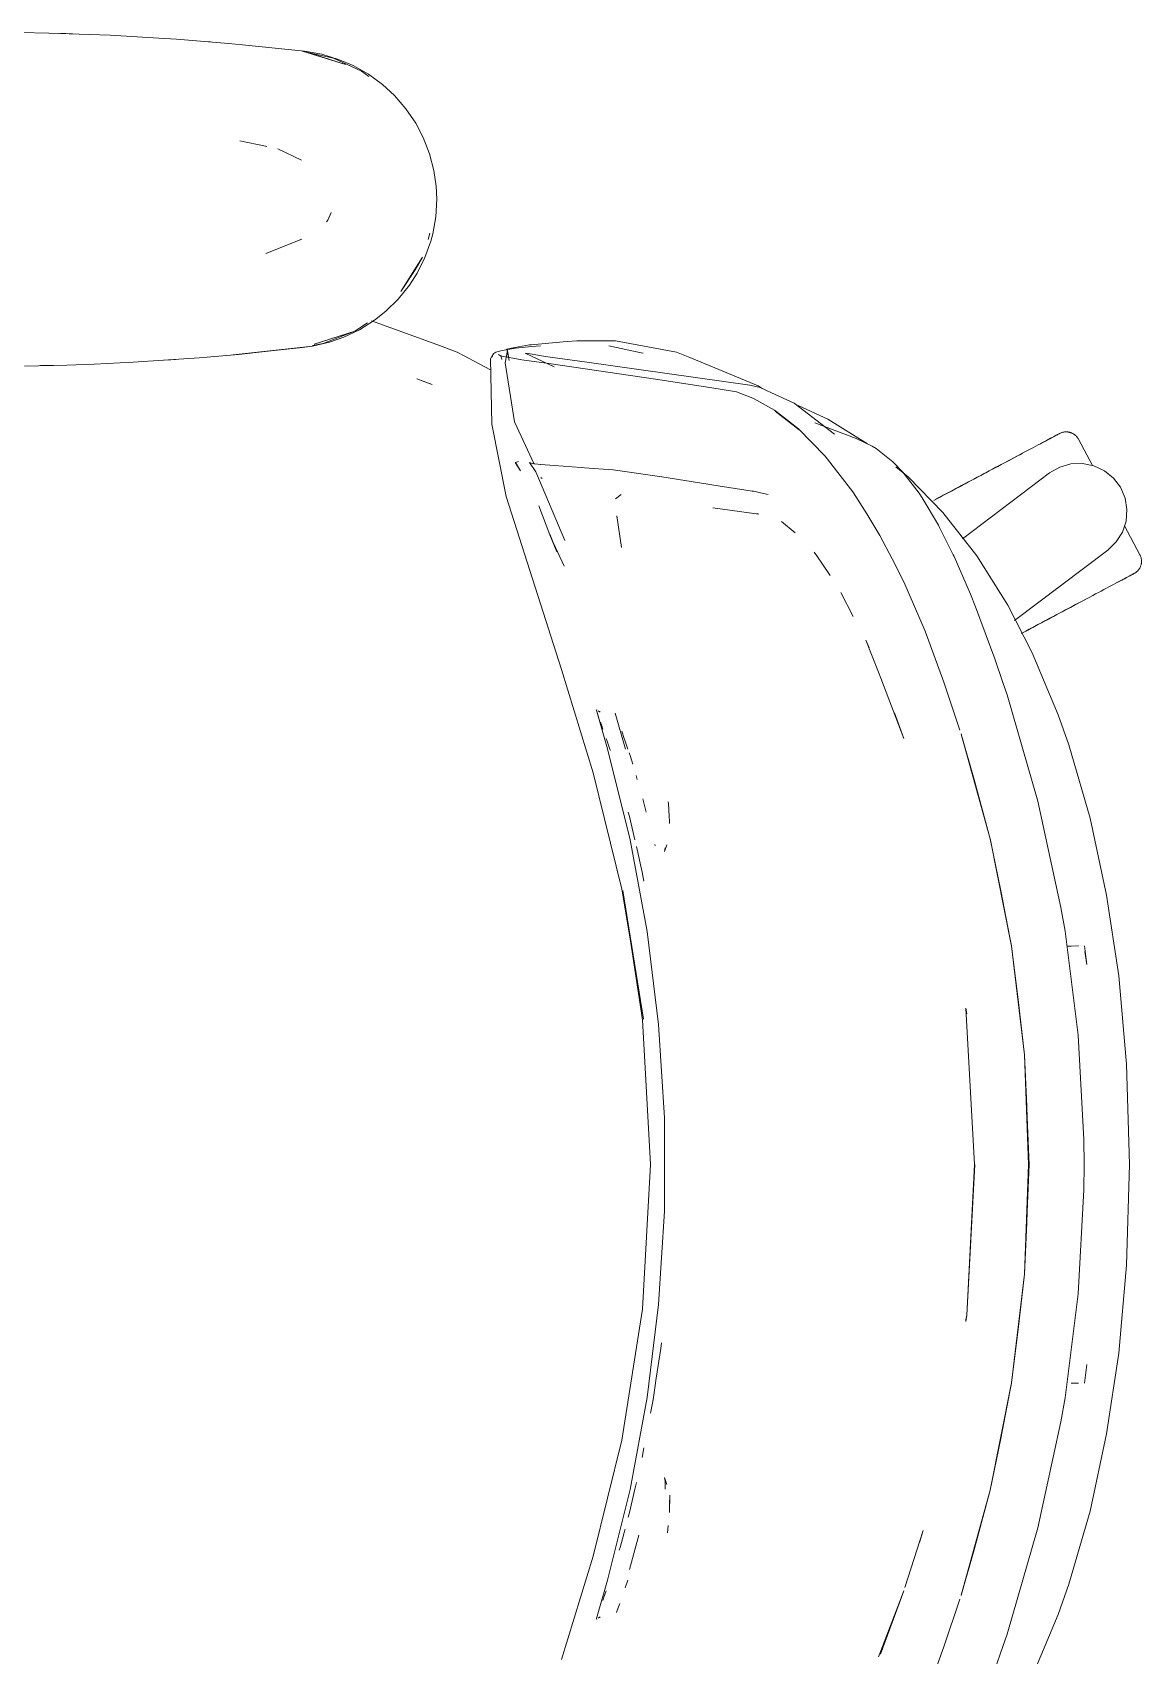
# Model space of a CAD drawing. Header units: millimetres. Extents: x 155920 to 295199, y -4084 to 97293.
# Drawn here: x 223595.9 to 223917.3, y 33033.5 to 33504.3 of the extents above; entities that cross this region are included whole.
import ezdxf

# ---------------------------------------------------------------- set-up
doc = ezdxf.new("R2010")
doc.units = ezdxf.units.MM
doc.header["$MEASUREMENT"] = 0
doc.layers.add('G-IMPT', color=8, linetype='CONTINUOUS', lineweight=9)
doc.layers.add('I-FURN', color=8, linetype='CONTINUOUS', lineweight=9)

msp = doc.modelspace()

# ---------------------------------------------------------------- linework, layer by layer
at = {"layer": 'G-IMPT'}
for p, q in [((223592.16, 33504.26), (223600.58, 33504.09)), ((223612.34, 33503.71), (223600.58, 33504.09)), ((223605.52, 33503.96), (223604.02, 33503.97)), ((223607.45, 33503.85), (223605.52, 33503.96)), ((223612.34, 33503.71), (223618.36, 33503.45)), ((223632.5, 33502.64), (223618.36, 33503.45)), ((223637.59, 33502.32), (223632.5, 33502.64)), ((223637.59, 33502.32), (223652.65, 33501.07)), ((223645.77, 33501.67), (223647.45, 33501.5)), ((223652.65, 33501.07), (223656.78, 33500.72)), ((223656.78, 33500.72), (223674.7, 33498.82)), ((223674.19, 33498.82), (223686.65, 33494.99)), ((223674.19, 33498.82), (223677.5, 33497.9)), ((223674.7, 33498.82), (223679.75, 33497.92)), ((223683.16, 33496.77), (223674.75, 33498.69)), ((223686.65, 33494.99), (223677.5, 33497.9)), ((223684.61, 33496.46), (223679.75, 33497.92)), ((223683.16, 33496.77), (223691.22, 33493.04)), ((223688.85, 33494.65), (223684.61, 33496.46)), ((223688.85, 33494.65), (223693.29, 33492.13)), ((223693.33, 33491.44), (223691.22, 33493.04)), ((223697.37, 33489.14), (223693.29, 33492.13)), ((223697.37, 33489.14), (223700.81, 33485.97)), ((223704.13, 33482.14), (223700.81, 33485.97)), ((223706.96, 33477.97), (223704.13, 33482.14)), ((223706.96, 33477.97), (223709.15, 33473.81)), ((223655.99, 33472.85), (223663.42, 33471.28)), ((223709.15, 33473.81), (223710.99, 33469.09)), ((223663.84, 33471.16), (223663.42, 33471.28)), ((223673.82, 33467.24), (223667.04, 33470.51)), ((223712.25, 33464.23), (223710.99, 33469.09)), ((223712.25, 33464.23), (223712.89, 33459.71)), ((223713.07, 33455.87), (223712.89, 33459.71)), ((223713.07, 33455.87), (223712.77, 33450.83)), ((223681.44, 33449.82), (223681.14, 33449.37)), ((223682.45, 33452.04), (223681.44, 33449.82)), ((223712.77, 33450.83), (223711.89, 33445.88)), ((223663.49, 33440.15), (223673.91, 33444.29)), ((223709.62, 33438.98), (223711.33, 33443.75)), ((223710.53, 33444.19), (223711.1, 33446.06)), ((223711.89, 33445.88), (223711.33, 33443.75)), ((223663.49, 33440.15), (223663.84, 33440.22)), ((223708.97, 33439.07), (223702.65, 33429.12)), ((223708.97, 33439.07), (223706.81, 33435.4)), ((223709.62, 33438.98), (223707.37, 33434.47)), ((223706.81, 33435.4), (223702.65, 33429.12)), ((223707.37, 33434.47), (223705.11, 33430.92)), ((223701.92, 33426.94), (223705.11, 33430.92)), ((223701.92, 33426.94), (223698.31, 33423.39)), ((223689.36, 33417.65), (223692.94, 33420.07)), ((223690.68, 33418.04), (223695.01, 33420.77)), ((223694.11, 33420.65), (223713.05, 33413.71)), ((223698.31, 33423.39), (223695.01, 33420.77)), ((223689.36, 33417.65), (223677.5, 33413.83)), ((223686.65, 33416.75), (223677.5, 33413.83)), ((223680.14, 33414.04), (223689.36, 33417.65)), ((223686.1, 33415.85), (223681.97, 33414.4)), ((223690.68, 33418.04), (223686.1, 33415.85)), ((223689.36, 33417.65), (223686.65, 33416.75)), ((223655.57, 33410.9), (223644.17, 33409.91)), ((223677.01, 33413.25), (223654.05, 33410.79)), ((223654.05, 33410.79), (223674.19, 33412.92)), ((223677.01, 33413.25), (223655.57, 33410.9)), ((223677.01, 33413.25), (223674.19, 33412.92)), ((223677.01, 33413.25), (223681.97, 33414.4)), ((223677.08, 33413.46), (223680.14, 33414.04)), ((223713.05, 33413.71), (223719.02, 33411.52)), ((223720.78, 33410.6), (223719.02, 33411.52)), ((223728.68, 33406.45), (223720.78, 33410.6)), ((223728.62, 33409.64), (223729.23, 33410.68)), ((223729.1, 33410.05), (223729.23, 33410.68)), ((223729.1, 33410.05), (223729.2, 33410.6)), ((223729.23, 33410.68), (223729.2, 33410.6)), ((223729.6, 33411.17), (223729.23, 33410.68)), ((223730.14, 33411.49), (223729.6, 33411.17)), ((223730.14, 33411.49), (223732, 33412.04)), ((223731.49, 33410.45), (223730.99, 33410.85)), ((223732.09, 33410.29), (223730.99, 33410.85)), ((223735.28, 33412.58), (223732, 33412.04)), ((223733.61, 33411.98), (223732.92, 33408.4)), ((223735.69, 33412.84), (223733.37, 33412.39)), ((223734.09, 33409.11), (223733.37, 33412.39)), ((223734.09, 33409.11), (223733.61, 33411.98)), ((223735.28, 33412.58), (223735.89, 33412.66)), ((223739.94, 33413.65), (223735.69, 33412.84)), ((223735.89, 33412.66), (223740.58, 33413.17)), ((223738.7, 33411.26), (223747.11, 33407.27)), ((223738.7, 33411.26), (223739.57, 33411.11)), ((223744.59, 33410.28), (223739.57, 33411.11)), ((223740.41, 33413.69), (223739.94, 33413.65)), ((223740.41, 33413.69), (223749.74, 33414.5)), ((223740.58, 33413.17), (223743.17, 33413.39)), ((223749.74, 33414.5), (223753.69, 33414.84)), ((223757.86, 33414.84), (223753.69, 33414.84)), ((223764.83, 33414.81), (223757.86, 33414.84)), ((223762.97, 33413.4), (223772.27, 33411.36)), ((223764.83, 33414.81), (223782.53, 33411.57)), ((223772.27, 33411.36), (223772.85, 33411.2)), ((223782.53, 33411.57), (223786.38, 33409.98)), ((223593.52, 33407.49), (223605.83, 33407.79)), ((223600.3, 33407.63), (223598.22, 33407.63)), ((223601.96, 33407.71), (223600.3, 33407.63)), ((223613.71, 33408.08), (223605.83, 33407.79)), ((223613.71, 33408.08), (223625.01, 33408.62)), ((223633.88, 33409.18), (223625.01, 33408.62)), ((223633.88, 33409.18), (223644.17, 33409.91)), ((223635.93, 33409.32), (223634.02, 33409.23)), ((223635.93, 33409.32), (223637.34, 33409.45)), ((223729, 33390.66), (223728.62, 33409.64)), ((223732.09, 33410.29), (223731.47, 33410.46)), ((223731.47, 33410.46), (223737.73, 33409.35)), ((223731.49, 33410.45), (223731.81, 33409.91)), ((223731.89, 33409.41), (223731.81, 33409.91)), ((223735.63, 33391.36), (223732.92, 33408.4)), ((223737.73, 33409.35), (223745.59, 33408.24)), ((223744.59, 33410.28), (223745.89, 33410.06)), ((223745.59, 33408.24), (223776.46, 33403.68)), ((223756.55, 33408.62), (223745.89, 33410.06)), ((223756.55, 33408.62), (223803.77, 33401.95)), ((223789.75, 33408.59), (223786.38, 33409.98)), ((223806.2, 33401.79), (223789.75, 33408.59)), ((223711.75, 33402.11), (223707.28, 33403.75)), ((223707.28, 33403.75), (223711.16, 33402.37)), ((223711.75, 33402.11), (223711.16, 33402.37)), ((223776.46, 33403.68), (223792.23, 33401.29)), ((223799.9, 33399.99), (223792.23, 33401.29)), ((223803.77, 33401.95), (223806.76, 33401.3)), ((223807.37, 33401.02), (223806.2, 33401.79)), ((223810.12, 33399.74), (223806.76, 33401.3)), ((223799.9, 33399.99), (223804.69, 33398.23)), ((223805.11, 33398.02), (223804.69, 33398.23)), ((223810.95, 33394.73), (223805.11, 33398.02)), ((223810.12, 33399.74), (223816.65, 33396.7)), ((223828.35, 33387.76), (223816.65, 33396.7)), ((223810.95, 33394.73), (223817.91, 33389.31)), ((223818.12, 33389.01), (223811.17, 33394.41)), ((223811.17, 33394.41), (223814.55, 33391.82)), ((223818.12, 33389.01), (223814.55, 33391.82)), ((223817.83, 33396.03), (223826.46, 33392.05)), ((223826.46, 33392.05), (223837.91, 33384.92)), ((223729, 33390.66), (223733.2, 33369.7)), ((223735.63, 33391.36), (223741.25, 33379.01)), ((223825.65, 33381.41), (223817.91, 33389.31)), ((223822.69, 33390.99), (223834.6, 33386.48)), ((223836.83, 33385.41), (223834.6, 33386.48)), ((223839.27, 33384.23), (223836.83, 33385.41)), ((223840.4, 33383.62), (223839.27, 33384.23)), ((223840.4, 33383.62), (223845.27, 33379.75)), ((223735.78, 33379.53), (223735.84, 33379.55)), ((223735.78, 33379.53), (223737.36, 33377.07)), ((223736.71, 33379.83), (223735.84, 33379.55)), ((223737.36, 33377.07), (223735.84, 33379.55)), ((223735.84, 33379.55), (223737.33, 33377.08)), ((223740.7, 33379.24), (223739.98, 33379.52)), ((223739.98, 33379.52), (223741.74, 33376.86)), ((223740.7, 33379.24), (223740.71, 33379.23)), ((223743.09, 33378.94), (223740.71, 33379.23)), ((223743.09, 33378.94), (223743.18, 33378.93)), ((223747.05, 33378.64), (223743.18, 33378.93)), ((223754.91, 33378.07), (223747.05, 33378.64)), ((223755.9, 33378), (223754.91, 33378.07)), ((223764.14, 33377.38), (223755.9, 33378)), ((223825.65, 33381.41), (223833.67, 33370.98)), ((223845.27, 33379.75), (223848.16, 33376.73)), ((223849.83, 33375.31), (223846.16, 33378.31)), ((223741.74, 33376.86), (223750.18, 33356.88)), ((223743.19, 33375.14), (223743.63, 33374.87)), ((223764.14, 33377.38), (223764.22, 33377.37)), ((223778.29, 33375.34), (223764.22, 33377.37)), ((223778.29, 33375.34), (223791.65, 33373.23)), ((223791.65, 33373.23), (223792.16, 33373.15)), ((223792.77, 33373.05), (223792.16, 33373.15)), ((223792.77, 33373.05), (223804.49, 33371.25)), ((223848.16, 33376.73), (223852.88, 33370.6)), ((223849.83, 33375.31), (223859.79, 33365.02)), ((223749.19, 33319.46), (223733.2, 33369.7)), ((223764.88, 33368.99), (223766.52, 33370.27)), ((223804.49, 33371.25), (223804.96, 33371.18)), ((223806.94, 33370.75), (223804.96, 33371.18)), ((223809.11, 33370.29), (223806.94, 33370.75)), ((223833.84, 33370.72), (223833.67, 33370.98)), ((223837.72, 33364.62), (223833.84, 33370.72)), ((223852.88, 33370.6), (223853.74, 33369.31)), ((223858.47, 33361.31), (223853.74, 33369.31)), ((223745.88, 33358.51), (223742.62, 33366.98)), ((223765.23, 33364.05), (223766.63, 33354.88)), ((223765.23, 33364.05), (223765.28, 33363.7)), ((223793.07, 33366.37), (223806.42, 33364.59)), ((223806.42, 33364.59), (223805.95, 33364.74)), ((223837.72, 33364.62), (223841.49, 33358.39)), ((223869.59, 33352.42), (223859.79, 33365.02)), ((223747.9, 33353.61), (223745.87, 33358.72)), ((223745.87, 33358.72), (223747.9, 33353.6)), ((223816.92, 33359.09), (223813.01, 33362.43)), ((223858.78, 33360.71), (223858.47, 33361.31)), ((223858.78, 33360.71), (223862.78, 33352.7)), ((223745.88, 33358.51), (223747.9, 33353.61)), ((223746.9, 33356.14), (223749.95, 33349.42)), ((223845.06, 33351.6), (223841.49, 33358.39)), ((223823.19, 33352.46), (223822.44, 33353.56)), ((223823.19, 33352.46), (223826.69, 33347.33)), ((223845.06, 33351.6), (223848.44, 33344.88)), ((223863, 33352.26), (223862.78, 33352.7)), ((223863, 33352.26), (223867.77, 33341.3)), ((223878.57, 33338.12), (223869.59, 33352.42)), ((223826.69, 33347.33), (223827.08, 33346.75)), ((223854.62, 33330.65), (223848.44, 33344.88)), ((223830.22, 33341.85), (223833.76, 33334.88)), ((223867.77, 33341.3), (223869.25, 33337.62)), ((223874.85, 33322.55), (223869.25, 33337.62)), ((223885.66, 33324.34), (223878.57, 33338.12)), ((223860.08, 33315.77), (223854.62, 33330.65)), ((223841.11, 33318.69), (223837.39, 33328.02)), ((223837.39, 33328.02), (223838.39, 33325.77)), ((223874.85, 33322.55), (223877.19, 33315.73)), ((223893.18, 33306.37), (223885.66, 33324.34)), ((223758.37, 33289.48), (223749.19, 33319.46)), ((223841.78, 33316.96), (223841.11, 33318.69)), ((223848.49, 33299.52), (223841.78, 33316.96)), ((223860.08, 33315.77), (223864.73, 33301.91)), ((223878.39, 33312.12), (223877.19, 33315.73)), ((223878.39, 33312.12), (223887.33, 33281.29)), ((223759.33, 33307.66), (223759.47, 33307.9)), ((223762.6, 33296.44), (223759.33, 33307.66)), ((223762.6, 33296.44), (223759.49, 33307.26)), ((223759.54, 33306.97), (223759.49, 33307.26)), ((223762.6, 33296.44), (223759.54, 33306.97)), ((223760.42, 33307.12), (223759.81, 33307.5)), ((223760.42, 33307.12), (223760.21, 33307.27)), ((223848.49, 33299.52), (223845.77, 33306.95)), ((223760.87, 33303.18), (223760.48, 33304.25)), ((223761.22, 33302.21), (223760.87, 33303.18)), ((223767.79, 33296.43), (223764.76, 33306.86)), ((223893.18, 33306.37), (223896.25, 33297.64)), ((223762.21, 33299.46), (223762.5, 33298.66)), ((223763.23, 33296.43), (223762.5, 33298.66)), ((223766.67, 33301.61), (223767.43, 33299.45)), ((223767.69, 33298.73), (223767.43, 33299.45)), ((223767.69, 33298.73), (223768.46, 33296.43)), ((223868.82, 33287.6), (223865.04, 33300.77)), ((223873.47, 33270.36), (223865.04, 33300.77)), ((223873.47, 33270.36), (223865.09, 33300.85)), ((223896.25, 33297.64), (223902.43, 33276.39)), ((223769.15, 33270.12), (223762.6, 33296.44)), ((223763.23, 33296.43), (223763.38, 33295.98)), ((223768.84, 33295.29), (223769.08, 33294.51)), ((223769.08, 33294.51), (223769.87, 33292.02)), ((223758.37, 33289.48), (223766.69, 33255.8)), ((223770.86, 33288.72), (223771.19, 33287.6)), ((223868.82, 33287.6), (223873.47, 33270.36)), ((223772.77, 33281.93), (223773.77, 33278.07)), ((223772.77, 33281.93), (223773.16, 33280.41)), ((223780.19, 33280.58), (223780.16, 33281.06)), ((223780.47, 33276.87), (223780.19, 33280.58)), ((223894, 33250.5), (223887.33, 33281.29)), ((223768.92, 33276.85), (223768.58, 33278.14)), ((223770.47, 33270.1), (223768.92, 33276.85)), ((223780.47, 33276.87), (223780.57, 33275.5)), ((223780.57, 33274.8), (223780.57, 33275.5)), ((223902.43, 33276.39), (223907.24, 33254.03)), ((223769.15, 33270.12), (223774.08, 33243.45)), ((223879.65, 33239.23), (223873.43, 33270.47)), ((223873.43, 33270.47), (223879.64, 33239.31)), ((223873.47, 33270.36), (223876.55, 33255.33)), ((223772.63, 33260.71), (223770.92, 33268.13)), ((223776.37, 33268.31), (223776.23, 33268.72)), ((223779.04, 33266.71), (223779.72, 33268.66)), ((223779.04, 33266.71), (223779.25, 33267.76)), ((223773.1, 33258.07), (223772.63, 33260.71)), ((223766.69, 33255.8), (223772.94, 33218.06)), ((223772.68, 33217.89), (223766.95, 33255.42)), ((223772.94, 33218.06), (223766.95, 33255.42)), ((223879.65, 33239.23), (223876.55, 33255.33)), ((223895.18, 33243.58), (223894, 33250.5)), ((223910.73, 33230.61), (223907.24, 33254.03)), ((223774.08, 33243.45), (223777.38, 33216.53)), ((223899, 33213.41), (223895.18, 33243.58)), ((223883.47, 33207.72), (223879.64, 33239.31)), ((223881.59, 33223.75), (223879.65, 33239.23)), ((223883.43, 33207.68), (223879.65, 33239.23)), ((223895.73, 33239.23), (223896.98, 33239.27)), ((223899.07, 33239.34), (223896.98, 33239.27)), ((223899.07, 33239.34), (223898.96, 33239.34)), ((223900.83, 33239.31), (223901.48, 33233.9)), ((223900.91, 33237.67), (223901.48, 33233.9)), ((223912.99, 33205.04), (223910.73, 33230.61)), ((223881.59, 33223.75), (223883.43, 33207.68)), ((223772.68, 33217.89), (223775.04, 33175.9)), ((223866.43, 33221.18), (223866.47, 33220.93)), ((223868.98, 33175.9), (223866.47, 33221.24)), ((223866.47, 33221.24), (223866.7, 33219.63)), ((223866.7, 33219.63), (223866.47, 33220.93)), ((223779.03, 33189.46), (223777.38, 33216.53)), ((223900.61, 33183.21), (223899, 33213.41)), ((223883.43, 33207.68), (223884.11, 33192.78)), ((223883.43, 33207.68), (223884.57, 33175.9)), ((223884.8, 33175.9), (223883.47, 33207.72)), ((223913.84, 33175.9), (223912.99, 33205.04)), ((223779.03, 33162.34), (223779.03, 33189.46)), ((223884.11, 33192.78), (223884.57, 33175.9)), ((223900.61, 33183.21), (223900.71, 33175.9)), ((223772.68, 33133.91), (223775.04, 33175.9)), ((223869.03, 33175.9), (223866.7, 33132.17)), ((223868.98, 33175.9), (223866.7, 33132.17)), ((223883.43, 33144.12), (223884.57, 33175.9)), ((223883.47, 33144.08), (223884.8, 33175.9)), ((223884.11, 33159.02), (223884.57, 33175.9)), ((223900.61, 33168.59), (223900.71, 33175.9)), ((223912.99, 33146.76), (223913.84, 33175.9)), ((223900.61, 33168.59), (223899, 33138.38)), ((223779.03, 33162.34), (223777.38, 33135.27)), ((223884.11, 33159.02), (223883.43, 33144.12)), ((223883.47, 33144.08), (223879.64, 33112.49)), ((223883.43, 33144.12), (223879.65, 33112.57)), ((223883.43, 33144.12), (223881.59, 33128.04)), ((223910.73, 33121.19), (223912.99, 33146.76)), ((223899, 33138.38), (223895.18, 33108.21)), ((223766.69, 33096), (223772.68, 33133.91)), ((223774.08, 33108.35), (223777.38, 33135.27)), ((223866.43, 33130.62), (223866.47, 33130.87)), ((223866.7, 33132.17), (223866.44, 33130.39)), ((223866.7, 33132.17), (223866.47, 33130.87)), ((223879.65, 33112.57), (223881.59, 33128.04)), ((223778, 33122.5), (223778.18, 33124.16)), ((223776.7, 33113.98), (223778, 33122.5)), ((223907.24, 33097.77), (223910.73, 33121.19)), ((223776.7, 33113.98), (223775.85, 33108.35)), ((223900.83, 33112.48), (223901.48, 33117.9)), ((223873.47, 33081.44), (223879.65, 33112.57)), ((223873.47, 33081.44), (223879.64, 33112.49)), ((223879.65, 33112.57), (223876.55, 33096.46)), ((223896.98, 33112.53), (223899.07, 33112.45)), ((223899.07, 33112.45), (223898.96, 33112.45)), ((223769.15, 33081.68), (223774.08, 33108.35)), ((223775.05, 33103.82), (223775.6, 33106.72)), ((223775.85, 33108.35), (223775.6, 33106.72)), ((223895.18, 33108.21), (223894, 33101.29)), ((223887.33, 33070.5), (223894, 33101.29)), ((223766.69, 33096), (223758.37, 33062.31)), ((223873.47, 33081.44), (223876.55, 33096.46)), ((223902.43, 33075.4), (223907.24, 33097.77)), ((223773.12, 33093.72), (223772.59, 33090.9)), ((223769.15, 33081.68), (223762.6, 33055.36)), ((223768.92, 33074.94), (223770.47, 33081.7)), ((223770.92, 33083.67), (223770.47, 33081.7)), ((223779.25, 33084.04), (223779.04, 33085.09)), ((223779.04, 33085.09), (223779.72, 33083.14)), ((223779.25, 33084.04), (223779.28, 33081.73)), ((223779.3, 33081.87), (223779.28, 33081.73)), ((223873.47, 33081.44), (223865.04, 33051.03)), ((223873.47, 33081.44), (223865.09, 33050.94)), ((223868.82, 33064.19), (223873.47, 33081.44)), ((223780.58, 33080.03), (223780.49, 33074.97)), ((223780.49, 33074.97), (223780.57, 33077.25)), ((223780.58, 33080.03), (223780.57, 33077.25)), ((223768.92, 33074.94), (223768.58, 33073.65)), ((223896.25, 33054.16), (223902.43, 33075.4)), ((223767.3, 33068.79), (223766.18, 33064.79)), ((223767.3, 33068.79), (223767.62, 33069.93)), ((223767.62, 33069.93), (223767.66, 33070.1)), ((223768.89, 33058.46), (223771.68, 33068.45)), ((223780.17, 33071.18), (223779.96, 33069.09)), ((223854.02, 33069.76), (223848.77, 33053.27)), ((223854.02, 33069.76), (223852.95, 33066.32)), ((223887.33, 33070.5), (223878.39, 33039.68)), ((223749.19, 33032.34), (223758.37, 33062.31)), ((223766.18, 33064.79), (223765.98, 33064.1)), ((223868.82, 33064.19), (223865.04, 33051.03)), ((223762.6, 33055.36), (223759.53, 33044.93)), ((223768.44, 33055.37), (223767.72, 33053.16)), ((223896.25, 33054.16), (223893.18, 33045.43)), ((223761.44, 33050.16), (223761.2, 33049.5)), ((223761.44, 33050.16), (223762.19, 33052.26)), ((223765.73, 33047.61), (223766.1, 33048.62)), ((223848.49, 33052.28), (223841.67, 33033.88)), ((223848.49, 33052.28), (223841.78, 33034.83)), ((223864.73, 33049.89), (223860.08, 33036.03)), ((223759.33, 33044.14), (223759.39, 33044.37)), ((223759.42, 33043.91), (223759.33, 33044.14)), ((223759.39, 33044.37), (223759.46, 33044.66)), ((223759.46, 33044.66), (223759.53, 33044.93)), ((223760.42, 33044.68), (223759.81, 33044.29)), ((223760.42, 33044.68), (223760.21, 33044.53)), ((223765.73, 33047.61), (223765.12, 33045.95)), ((223893.18, 33045.43), (223885.66, 33027.45)), ((223878.39, 33039.68), (223877.19, 33036.07)), ((223841.78, 33034.83), (223841.11, 33033.11)), ((223854.62, 33021.15), (223860.08, 33036.03)), ((223874.78, 33029.14), (223877.19, 33036.07))]:
    msp.add_line(p, q, dxfattribs=at)
at = {"layer": 'I-FURN'}
for p, q in [((223891.41, 33386.77), (223891.81, 33386.98)), ((223892, 33387.09), (223891.63, 33386.89)), ((223891.81, 33386.98), (223892.16, 33387.17)), ((223892.34, 33387.27), (223892, 33387.09)), ((223892.16, 33387.17), (223892.48, 33387.34)), ((223892.64, 33387.42), (223892.34, 33387.27)), ((223892.48, 33387.34), (223892.76, 33387.49)), ((223892.89, 33387.56), (223892.64, 33387.42)), ((223892.76, 33387.49), (223893, 33387.62)), ((223893.11, 33387.68), (223892.89, 33387.56)), ((223893, 33387.62), (223893.2, 33387.72)), ((223893.29, 33387.77), (223893.11, 33387.68)), ((223893.2, 33387.72), (223893.36, 33387.81)), ((223893.43, 33387.85), (223893.29, 33387.77)), ((223893.36, 33387.81), (223893.49, 33387.88)), ((223893.53, 33387.9), (223893.43, 33387.85)), ((223893.49, 33387.88), (223893.57, 33387.92)), ((223893.6, 33387.93), (223893.53, 33387.9)), ((223893.57, 33387.92), (223893.61, 33387.94)), ((223893.62, 33387.94), (223893.6, 33387.93)), ((223893.61, 33387.94), (223893.62, 33387.94)), ((223893.62, 33387.94), (223893.76, 33388.02)), ((223893.76, 33388.02), (223893.91, 33388.08)), ((223893.91, 33388.08), (223894.05, 33388.15)), ((223894.05, 33388.15), (223894.21, 33388.2)), ((223894.21, 33388.2), (223894.36, 33388.25)), ((223894.36, 33388.25), (223894.52, 33388.29)), ((223894.52, 33388.29), (223894.67, 33388.33)), ((223894.67, 33388.33), (223894.83, 33388.36)), ((223894.83, 33388.36), (223894.99, 33388.38)), ((223894.99, 33388.38), (223895.15, 33388.4)), ((223895.15, 33388.4), (223895.31, 33388.41)), ((223895.31, 33388.41), (223895.47, 33388.42)), ((223895.47, 33388.42), (223895.63, 33388.41)), ((223895.63, 33388.41), (223895.79, 33388.41)), ((223895.79, 33388.41), (223895.96, 33388.39)), ((223895.96, 33388.39), (223896.11, 33388.37)), ((223896.11, 33388.37), (223896.27, 33388.34)), ((223896.27, 33388.34), (223896.43, 33388.31)), ((223896.43, 33388.31), (223896.59, 33388.27)), ((223896.59, 33388.27), (223896.74, 33388.22)), ((223896.74, 33388.22), (223896.89, 33388.17)), ((223896.89, 33388.17), (223897.04, 33388.11)), ((223897.04, 33388.11), (223897.19, 33388.05)), ((223897.19, 33388.05), (223897.34, 33387.98)), ((223897.34, 33387.98), (223897.48, 33387.9)), ((223897.48, 33387.9), (223897.62, 33387.82)), ((223897.62, 33387.82), (223897.75, 33387.73)), ((223897.75, 33387.73), (223897.89, 33387.64)), ((223897.89, 33387.64), (223898.01, 33387.54)), ((223898.01, 33387.54), (223898.14, 33387.44)), ((223898.14, 33387.44), (223898.26, 33387.33)), ((223898.26, 33387.33), (223898.37, 33387.22)), ((223898.37, 33387.22), (223898.48, 33387.1)), ((223898.48, 33387.1), (223898.59, 33386.98)), ((223898.59, 33386.98), (223898.69, 33386.86)), ((223883.71, 33382.68), (223882.89, 33382.24)), ((223884.49, 33383.09), (223883.71, 33382.68)), ((223885.26, 33383.5), (223884.49, 33383.09)), ((223885.99, 33383.89), (223885.26, 33383.5)), ((223886.7, 33384.27), (223885.99, 33383.89)), ((223887.38, 33384.63), (223886.7, 33384.27)), ((223888.02, 33384.97), (223887.38, 33384.63)), ((223888.64, 33385.3), (223888.02, 33384.97)), ((223889.22, 33385.61), (223888.64, 33385.3)), ((223888.91, 33385.44), (223889.48, 33385.75)), ((223889.78, 33385.9), (223889.22, 33385.61)), ((223889.48, 33385.75), (223890.02, 33386.03)), ((223890.29, 33386.18), (223889.78, 33385.9)), ((223890.02, 33386.03), (223890.52, 33386.3)), ((223890.77, 33386.43), (223890.29, 33386.18)), ((223890.52, 33386.3), (223890.98, 33386.55)), ((223891.22, 33386.67), (223890.77, 33386.43)), ((223890.98, 33386.55), (223891.41, 33386.77)), ((223891.63, 33386.89), (223891.22, 33386.67)), ((223898.69, 33386.86), (223898.79, 33386.73)), ((223898.79, 33386.73), (223898.88, 33386.59)), ((223898.88, 33386.59), (223898.97, 33386.46)), ((223898.97, 33386.46), (223899.05, 33386.32)), ((223899.05, 33386.32), (223899.07, 33386.28)), ((223903.1, 33378.7), (223899.07, 33386.28)), ((223873.21, 33377.09), (223874.19, 33377.62)), ((223874.72, 33377.9), (223873.74, 33377.38)), ((223874.19, 33377.62), (223875.16, 33378.13)), ((223875.69, 33378.41), (223874.72, 33377.9)), ((223875.16, 33378.13), (223876.13, 33378.65)), ((223876.64, 33378.92), (223875.69, 33378.41)), ((223876.13, 33378.65), (223877.08, 33379.15)), ((223877.59, 33379.42), (223876.64, 33378.92)), ((223877.08, 33379.15), (223878.02, 33379.65)), ((223878.52, 33379.92), (223877.59, 33379.42)), ((223878.02, 33379.65), (223878.94, 33380.14)), ((223879.43, 33380.4), (223878.52, 33379.92)), ((223878.94, 33380.14), (223879.84, 33380.62)), ((223880.33, 33380.88), (223879.43, 33380.4)), ((223879.84, 33380.62), (223880.73, 33381.09)), ((223881.2, 33381.34), (223880.33, 33380.88)), ((223880.73, 33381.09), (223881.6, 33381.56)), ((223882.06, 33381.8), (223881.2, 33381.34)), ((223881.6, 33381.56), (223882.45, 33382.01)), ((223882.89, 33382.24), (223882.06, 33381.8)), ((223890.72, 33376.5), (223893.64, 33378.19)), ((223893.64, 33378.19), (223896.88, 33379.13)), ((223896.88, 33379.13), (223900.25, 33379.27)), ((223900.25, 33379.27), (223903.56, 33378.6)), ((223903.56, 33378.6), (223906.6, 33377.16)), ((223864.21, 33372.31), (223865.2, 33372.84)), ((223865.74, 33373.12), (223864.74, 33372.59)), ((223865.2, 33372.84), (223866.2, 33373.37)), ((223865.41, 33357.42), (223890.72, 33376.5)), ((223866.74, 33373.65), (223865.74, 33373.12)), ((223866.2, 33373.37), (223867.2, 33373.9)), ((223867.74, 33374.19), (223866.74, 33373.65)), ((223867.2, 33373.9), (223868.21, 33374.43)), ((223868.75, 33374.72), (223867.74, 33374.19)), ((223868.21, 33374.43), (223869.21, 33374.97)), ((223869.75, 33375.26), (223868.75, 33374.72)), ((223869.21, 33374.97), (223870.22, 33375.5)), ((223870.76, 33375.79), (223869.75, 33375.26)), ((223870.22, 33375.5), (223871.22, 33376.04)), ((223871.76, 33376.32), (223870.76, 33375.79)), ((223871.22, 33376.04), (223872.21, 33376.57)), ((223872.75, 33376.85), (223871.76, 33376.32)), ((223872.21, 33376.57), (223873.21, 33377.09)), ((223873.74, 33377.38), (223872.75, 33376.85)), ((223906.6, 33377.16), (223909.22, 33375.03)), ((223909.22, 33375.03), (223911.25, 33372.34)), ((223858.02, 33369.02), (223857.11, 33368.54)), ((223857.53, 33368.76), (223858.44, 33369.24)), ((223858.94, 33369.51), (223858.02, 33369.02)), ((223858.44, 33369.24), (223859.37, 33369.74)), ((223859.88, 33370.01), (223858.94, 33369.51)), ((223859.37, 33369.74), (223860.31, 33370.24)), ((223860.83, 33370.51), (223859.88, 33370.01)), ((223860.31, 33370.24), (223861.27, 33370.75)), ((223861.79, 33371.02), (223860.83, 33370.51)), ((223861.27, 33370.75), (223862.24, 33371.26)), ((223862.77, 33371.54), (223861.79, 33371.02)), ((223862.24, 33371.26), (223863.22, 33371.78)), ((223863.75, 33372.07), (223862.77, 33371.54)), ((223863.22, 33371.78), (223864.21, 33372.31)), ((223864.74, 33372.59), (223863.75, 33372.07)), ((223911.25, 33372.34), (223912.58, 33369.23)), ((223912.58, 33369.23), (223913.12, 33365.91)), ((223913.12, 33365.91), (223912.86, 33362.54)), ((223911.79, 33359.34), (223909.99, 33356.49)), ((223912.86, 33362.54), (223911.79, 33359.34)), ((223916.88, 33352.78), (223912.41, 33361.19)), ((223907.56, 33354.15), (223880.5, 33333.75)), ((223909.99, 33356.49), (223907.56, 33354.15)), ((223916.88, 33352.78), (223916.95, 33352.64)), ((223916.95, 33352.64), (223917.02, 33352.49)), ((223917.04, 33349.35), (223916.98, 33349.2)), ((223917.02, 33352.49), (223917.08, 33352.34)), ((223917.1, 33349.5), (223917.04, 33349.35)), ((223917.08, 33352.34), (223917.13, 33352.19)), ((223917.16, 33349.65), (223917.1, 33349.5)), ((223917.13, 33352.19), (223917.18, 33352.03)), ((223917.2, 33349.81), (223917.16, 33349.65)), ((223917.18, 33352.03), (223917.23, 33351.88)), ((223917.24, 33349.96), (223917.2, 33349.81)), ((223917.23, 33351.88), (223917.26, 33351.72)), ((223917.28, 33350.12), (223917.24, 33349.96)), ((223917.26, 33351.72), (223917.29, 33351.56)), ((223917.3, 33350.28), (223917.28, 33350.12)), ((223917.29, 33351.56), (223917.32, 33351.4)), ((223917.32, 33350.44), (223917.3, 33350.28)), ((223917.32, 33351.4), (223917.33, 33351.24)), ((223917.34, 33350.6), (223917.32, 33350.44)), ((223917.33, 33351.24), (223917.34, 33351.08)), ((223917.34, 33351.08), (223917.35, 33350.92)), ((223917.35, 33350.76), (223917.34, 33350.6)), ((223917.35, 33350.92), (223917.35, 33350.76)), ((223909.91, 33344.51), (223910.51, 33344.83)), ((223910.82, 33344.99), (223910.24, 33344.68)), ((223910.51, 33344.83), (223911.08, 33345.13)), ((223911.37, 33345.29), (223910.82, 33344.99)), ((223911.08, 33345.13), (223911.61, 33345.42)), ((223911.89, 33345.56), (223911.37, 33345.29)), ((223911.61, 33345.42), (223912.11, 33345.68)), ((223912.37, 33345.82), (223911.89, 33345.56)), ((223912.11, 33345.68), (223912.58, 33345.93)), ((223912.82, 33346.06), (223912.37, 33345.82)), ((223912.58, 33345.93), (223913.01, 33346.16)), ((223913.23, 33346.27), (223912.82, 33346.06)), ((223913.01, 33346.16), (223913.4, 33346.37)), ((223913.6, 33346.47), (223913.23, 33346.27)), ((223913.4, 33346.37), (223913.76, 33346.56)), ((223913.93, 33346.65), (223913.6, 33346.47)), ((223913.76, 33346.56), (223914.08, 33346.73)), ((223914.23, 33346.81), (223913.93, 33346.65)), ((223914.08, 33346.73), (223914.36, 33346.87)), ((223914.49, 33346.95), (223914.23, 33346.81)), ((223914.36, 33346.87), (223914.6, 33347)), ((223914.71, 33347.06), (223914.49, 33346.95)), ((223914.6, 33347), (223914.8, 33347.11)), ((223914.89, 33347.16), (223914.71, 33347.06)), ((223914.8, 33347.11), (223914.96, 33347.2)), ((223915.03, 33347.23), (223914.89, 33347.16)), ((223914.96, 33347.2), (223915.08, 33347.26)), ((223915.13, 33347.29), (223915.03, 33347.23)), ((223915.08, 33347.26), (223915.16, 33347.3)), ((223915.19, 33347.32), (223915.13, 33347.29)), ((223915.16, 33347.3), (223915.21, 33347.33)), ((223915.21, 33347.33), (223915.19, 33347.32)), ((223915.25, 33347.35), (223915.21, 33347.33)), ((223915.21, 33347.33), (223915.21, 33347.33)), ((223915.39, 33347.43), (223915.25, 33347.35)), ((223915.53, 33347.52), (223915.39, 33347.43)), ((223915.66, 33347.61), (223915.53, 33347.52)), ((223915.79, 33347.7), (223915.66, 33347.61)), ((223915.91, 33347.8), (223915.79, 33347.7)), ((223916.03, 33347.91), (223915.91, 33347.8)), ((223916.15, 33348.02), (223916.03, 33347.91)), ((223916.26, 33348.14), (223916.15, 33348.02)), ((223916.37, 33348.26), (223916.26, 33348.14)), ((223916.47, 33348.38), (223916.37, 33348.26)), ((223916.57, 33348.51), (223916.47, 33348.38)), ((223916.66, 33348.64), (223916.57, 33348.51)), ((223916.75, 33348.78), (223916.66, 33348.64)), ((223916.83, 33348.92), (223916.75, 33348.78)), ((223916.91, 33349.06), (223916.83, 33348.92)), ((223916.98, 33349.2), (223916.91, 33349.06)), ((223900.53, 33339.53), (223901.44, 33340.01)), ((223901.44, 33340.01), (223902.33, 33340.48)), ((223902.33, 33340.48), (223903.2, 33340.94)), ((223903.2, 33340.94), (223904.04, 33341.39)), ((223904.04, 33341.39), (223904.87, 33341.83)), ((223904.87, 33341.83), (223905.67, 33342.25)), ((223905.67, 33342.25), (223906.44, 33342.67)), ((223906.44, 33342.67), (223907.19, 33343.07)), ((223907.19, 33343.07), (223907.92, 33343.45)), ((223907.92, 33343.45), (223908.61, 33343.82)), ((223908.61, 33343.82), (223909.27, 33344.17)), ((223909.27, 33344.17), (223909.91, 33344.51)), ((223892.35, 33335.18), (223891.35, 33334.64)), ((223891.81, 33334.89), (223892.81, 33335.42)), ((223893.35, 33335.71), (223892.35, 33335.18)), ((223892.81, 33335.42), (223893.81, 33335.95)), ((223894.35, 33336.24), (223893.35, 33335.71)), ((223893.81, 33335.95), (223894.8, 33336.48)), ((223895.33, 33336.76), (223894.35, 33336.24)), ((223894.8, 33336.48), (223895.78, 33337)), ((223896.31, 33337.28), (223895.33, 33336.76)), ((223895.78, 33337), (223896.76, 33337.52)), ((223897.28, 33337.8), (223896.31, 33337.28)), ((223896.76, 33337.52), (223897.72, 33338.03)), ((223898.24, 33338.3), (223897.28, 33337.8)), ((223897.72, 33338.03), (223898.67, 33338.54)), ((223899.18, 33338.81), (223898.24, 33338.3)), ((223898.67, 33338.54), (223899.61, 33339.03)), ((223900.11, 33339.3), (223899.18, 33338.81)), ((223899.61, 33339.03), (223900.53, 33339.53)), ((223901.03, 33339.79), (223900.11, 33339.3)), ((223882.87, 33330.13), (223883.84, 33330.65)), ((223884.36, 33330.93), (223883.39, 33330.41)), ((223883.84, 33330.65), (223884.81, 33331.17)), ((223885.35, 33331.45), (223884.36, 33330.93)), ((223884.81, 33331.17), (223885.8, 33331.69)), ((223886.34, 33331.98), (223885.35, 33331.45)), ((223885.8, 33331.69), (223886.8, 33332.22)), ((223887.33, 33332.51), (223886.34, 33331.98)), ((223886.8, 33332.22), (223887.79, 33332.75)), ((223888.34, 33333.04), (223887.33, 33332.51)), ((223887.79, 33332.75), (223888.8, 33333.28)), ((223889.34, 33333.57), (223888.34, 33333.04)), ((223888.8, 33333.28), (223889.8, 33333.82)), ((223890.35, 33334.11), (223889.34, 33333.57)), ((223889.8, 33333.82), (223890.81, 33334.35)), ((223891.35, 33334.64), (223890.35, 33334.11)), ((223890.81, 33334.35), (223891.81, 33334.89)), ((223883.39, 33330.41), (223882.42, 33329.9))]:
    msp.add_line(p, q, dxfattribs=at)

doc.saveas('drawing.dxf')
